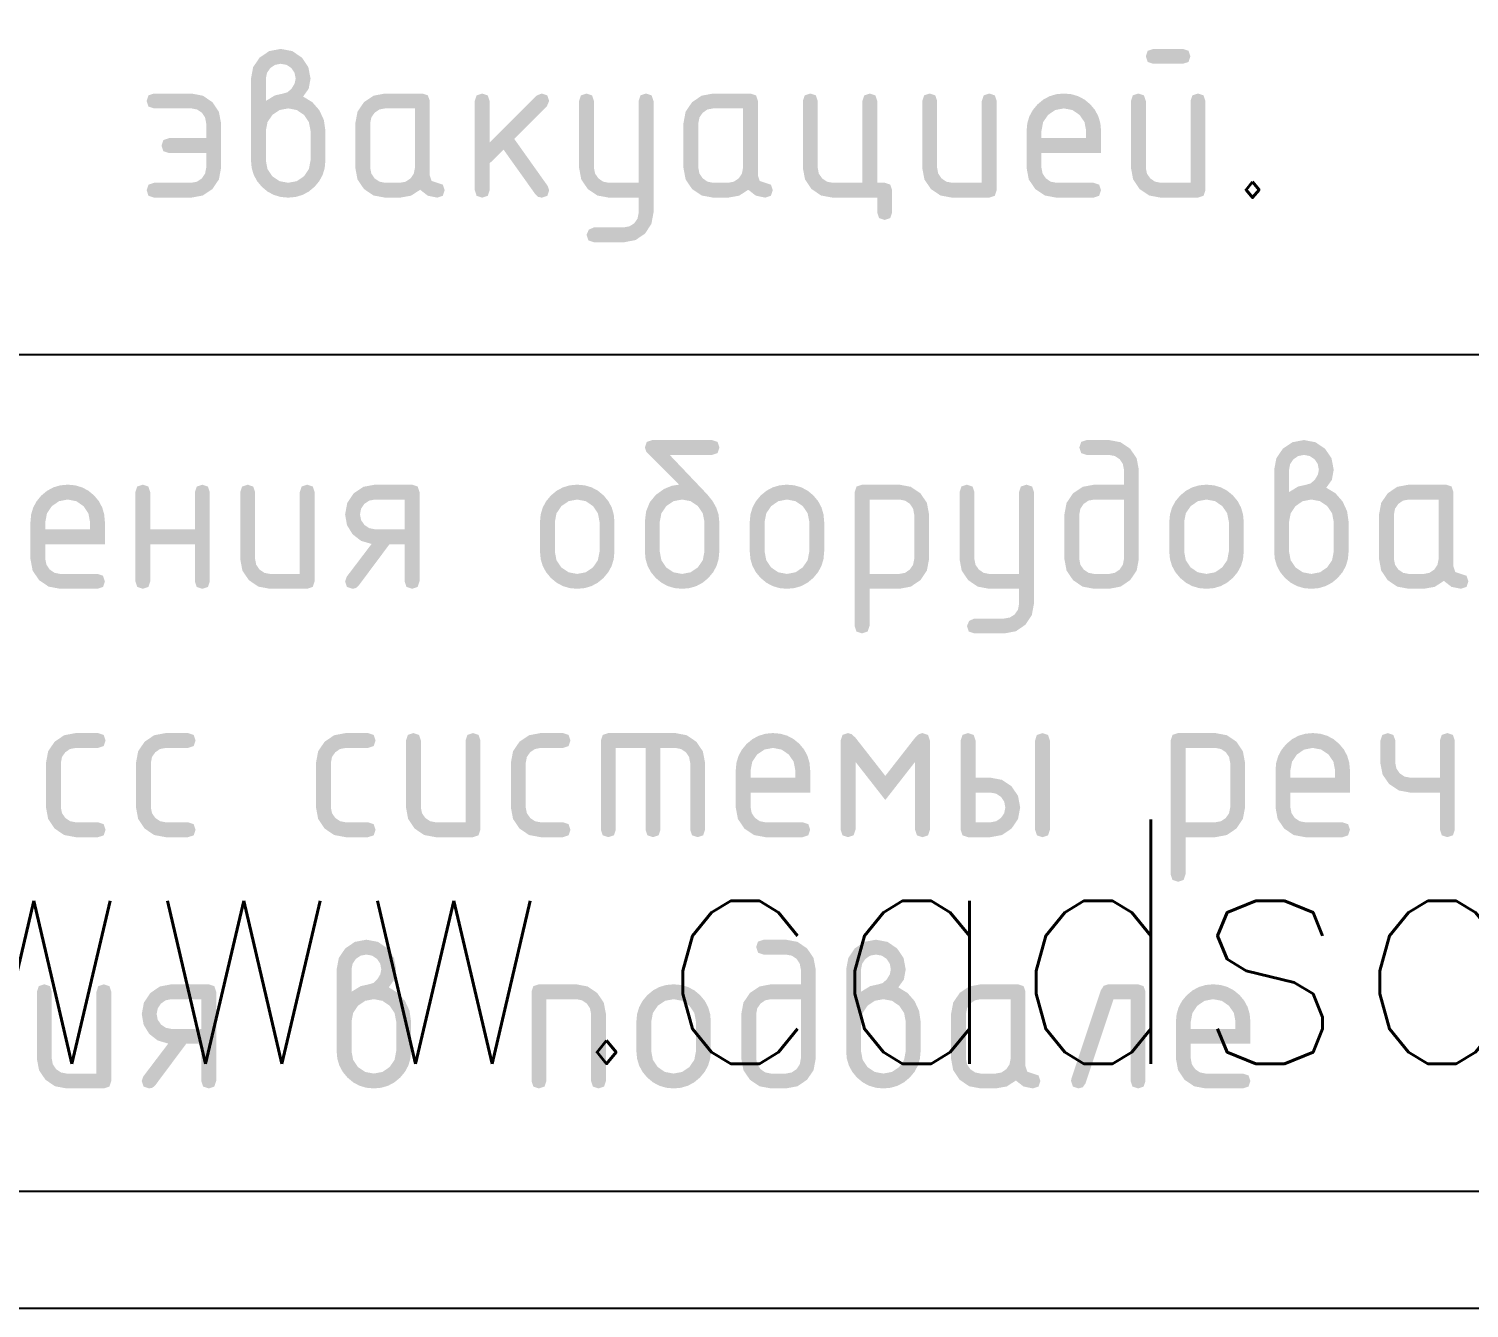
# Model space of a CAD drawing. Header units: millimetres. Extents: x 0 to 420, y 0 to 297.
# Drawn here: x 345.56 to 366.91, y 0 to 18.97 of the extents above; entities that cross this region are included whole.
import ezdxf

# ---------------------------------------------------------------- set-up
doc = ezdxf.new("R2010")
doc.units = ezdxf.units.MM
doc.layers.get('0').update_dxf_attribs({"linetype": 'CONTINUOUS'})
doc.styles.get("Standard").update_dxf_attribs({"font": 'STANDARD'})

# ---------------------------------------------------------------- blocks, each defined once
blk = doc.blocks.new('ABViewer')
at = {"color": 0, "true_color": 0x000001, "insert": (0, 0), "char_height": 0.05, "attachment_point": 1}
blk.add_mtext('ABViewer 16 trial version - www.cadsofttools.com', dxfattribs=at)

msp = doc.modelspace()

# ---------------------------------------------------------------- hatches: boundary and pattern name
at = {"true_color": 0x000007}
h = msp.add_hatch(color=0, dxfattribs=at)
h.paths.add_polyline_path([(349.078238, 17.901124), (349.212735, 17.983737), (349.335656, 18.011367), (349.401319, 18.030452), (349.462435, 18.087986), (349.505361, 18.159919), (349.519761, 18.231853), (349.503707, 18.317842), (349.45582, 18.388949), (349.384714, 18.436354), (349.298724, 18.452339), (349.213906, 18.436216), (349.14273, 18.387847), (349.094361, 18.316671), (349.078238, 18.231853)], flags=0)
h.paths.add_polyline_path([(349.630004, 17.966167), (349.765948, 17.883829), (349.870886, 17.763871), (349.938134, 17.618626), (349.960734, 17.460151), (349.960734, 17.018628), (349.950614, 16.907722), (349.920288, 16.805652), (349.869809, 16.712368), (349.799228, 16.627816), (349.714375, 16.55764), (349.621047, 16.507514), (349.519245, 16.477438), (349.408967, 16.467413), (349.298061, 16.477446), (349.195991, 16.507582), (349.102707, 16.557872), (349.018156, 16.628367), (348.947979, 16.71322), (348.897853, 16.806548), (348.867777, 16.90835), (348.857752, 17.018628), (348.857752, 18.231853), (348.889722, 18.402661), (348.986185, 18.544943), (349.128812, 18.640717), (349.298724, 18.672825), (349.469808, 18.640579), (349.612366, 18.543841), (349.708139, 18.401489), (349.740248, 18.231853), (349.712618, 18.081853)], flags=0)
h.paths.add_polyline_path([(349.740248, 17.018628), (349.740248, 17.460151), (349.715994, 17.586724), (349.643785, 17.693867), (349.537125, 17.766558), (349.408967, 17.79088), (349.28081, 17.766558), (349.174149, 17.693867), (349.102216, 17.586724), (349.078238, 17.460151), (349.078238, 17.018628), (349.102216, 16.89047), (349.174149, 16.78381), (349.28081, 16.711877), (349.408967, 16.687899), (349.537125, 16.712014), (349.643785, 16.784913), (349.715994, 16.891642)], flags=0)
h = msp.add_hatch(color=0, dxfattribs=at)
h.paths.add_polyline_path([(363.003153, 17.901124), (363.003153, 16.577656), (362.975523, 16.494836), (362.892909, 16.467413), (362.341143, 16.467413), (362.170128, 16.499314), (362.028053, 16.595295), (361.932072, 16.73737), (361.900171, 16.908385), (361.900171, 17.901124), (361.927594, 17.983737), (362.010414, 18.011367), (362.093027, 17.983737), (362.120657, 17.901124), (362.120657, 16.908385), (362.136849, 16.824462), (362.1857, 16.752942), (362.25722, 16.704091), (362.341143, 16.687899), (362.782666, 16.687899), (362.782666, 17.901124), (362.810089, 17.983737), (362.892909, 18.011367), (362.975523, 17.983737)], flags=0)
h.paths.add_polyline_path([(362.67077, 18.452339), (362.2309, 18.452339), (362.14808, 18.479762), (362.120657, 18.562582), (362.14808, 18.645195), (362.2309, 18.672825), (362.67077, 18.672825), (362.753383, 18.645195), (362.781013, 18.562582), (362.753383, 18.479762)], flags=0)
for points in [[(348.193539, 17.128871), (347.641773, 17.128871), (347.558953, 17.156294), (347.53153, 17.239114), (347.558953, 17.32221), (347.641773, 17.349908), (348.193539, 17.349908), (348.193539, 17.570394), (348.177485, 17.655902), (348.129598, 17.72694), (348.058561, 17.774826), (347.973053, 17.79088), (347.421287, 17.79088), (347.338467, 17.818303), (347.311044, 17.901124), (347.338467, 17.983737), (347.421287, 18.011367), (347.973053, 18.011367), (348.143861, 17.979258), (348.286144, 17.883485), (348.381917, 17.741202), (348.414026, 17.570394), (348.414026, 16.908385), (348.381917, 16.73737), (348.286144, 16.595295), (348.143861, 16.499314), (347.973053, 16.467413), (347.421287, 16.467413), (347.338467, 16.494836), (347.311044, 16.577656), (347.338467, 16.660269), (347.421287, 16.687899), (347.973053, 16.687899), (348.057665, 16.704022), (348.129047, 16.752391), (348.177416, 16.823567), (348.193539, 16.908385)], [(352.394572, 17.285967), (353.088001, 17.979396), (353.166825, 18.011367), (353.249438, 17.983737), (353.277068, 17.901124), (353.243444, 17.823953), (352.758926, 17.339435), (353.255019, 16.641045), (353.277068, 16.576002), (353.249438, 16.494422), (353.166825, 16.467413), (353.11439, 16.479057), (353.074772, 16.514266), (352.600176, 17.180685), (352.394572, 16.975633), (352.394572, 16.577656), (352.366943, 16.494836), (352.284329, 16.467413), (352.201509, 16.494836), (352.174086, 16.577656), (352.174086, 17.901124), (352.201509, 17.983737), (352.284329, 18.011367), (352.366943, 17.983737), (352.394572, 17.901124)], [(354.60329, 16.243619), (354.60329, 16.467413), (354.161766, 16.467413), (353.990752, 16.499383), (353.848676, 16.595846), (353.752696, 16.738473), (353.720794, 16.908385), (353.720794, 17.901124), (353.748217, 17.983737), (353.831037, 18.011367), (353.913651, 17.983737), (353.94128, 17.901124), (353.94128, 16.908385), (353.957472, 16.824462), (354.006324, 16.752942), (354.077844, 16.704091), (354.161766, 16.687899), (354.60329, 16.687899), (354.60329, 17.901124), (354.630713, 17.983737), (354.713533, 18.011367), (354.796146, 17.983737), (354.823776, 17.901124), (354.823776, 16.246926), (354.792081, 16.077014), (354.697548, 15.934387), (354.556919, 15.838131), (354.387765, 15.805954), (353.94128, 15.805954), (353.85846, 15.833584), (353.831037, 15.916197), (353.86411, 15.992816), (353.94128, 16.02644), (354.382804, 16.02644), (354.468311, 16.042012), (354.539349, 16.088176), (354.587236, 16.158043)], [(358.250353, 16.687899), (358.332967, 16.660269), (358.360596, 16.577656), (358.360596, 16.246926), (358.332967, 16.164313), (358.250353, 16.136683), (358.167533, 16.164313), (358.14011, 16.246926), (358.14011, 16.467413), (357.478101, 16.467413), (357.307086, 16.499383), (357.16501, 16.595846), (357.06903, 16.738473), (357.037128, 16.908385), (357.037128, 17.901124), (357.064551, 17.983737), (357.147371, 18.011367), (357.229985, 17.983737), (357.257615, 17.901124), (357.257615, 16.908385), (357.273806, 16.824462), (357.322658, 16.752942), (357.394178, 16.704091), (357.478101, 16.687899), (357.919624, 16.687899), (357.919624, 17.901124), (357.947047, 17.983737), (358.029867, 18.011367), (358.112481, 17.983737), (358.14011, 17.901124), (358.14011, 16.687899)], [(359.909736, 17.901124), (359.909736, 16.577656), (359.882107, 16.494836), (359.799493, 16.467413), (359.247727, 16.467413), (359.076712, 16.499314), (358.934636, 16.595295), (358.838656, 16.73737), (358.806755, 16.908385), (358.806755, 17.901124), (358.834177, 17.983737), (358.916998, 18.011367), (358.999611, 17.983737), (359.027241, 17.901124), (359.027241, 16.908385), (359.043433, 16.824462), (359.092284, 16.752942), (359.163804, 16.704091), (359.247727, 16.687899), (359.68925, 16.687899), (359.68925, 17.901124), (359.716673, 17.983737), (359.799493, 18.011367), (359.882107, 17.983737)], [(347.364362, 11.32895), (347.364362, 10.777735), (347.336732, 10.694915), (347.254119, 10.667492), (347.171299, 10.694915), (347.143876, 10.777735), (347.143876, 12.101203), (347.171299, 12.183816), (347.254119, 12.211446), (347.336732, 12.183816), (347.364362, 12.101203), (347.364362, 11.549988), (348.026371, 11.549988), (348.026371, 12.101203), (348.053794, 12.183816), (348.136614, 12.211446), (348.219228, 12.183816), (348.246857, 12.101203), (348.246857, 10.777735), (348.219228, 10.694915), (348.136614, 10.667492), (348.053794, 10.694915), (348.026371, 10.777735), (348.026371, 11.32895)], [(349.801336, 12.101203), (349.801336, 10.777735), (349.773706, 10.694915), (349.691093, 10.667492), (349.139327, 10.667492), (348.968312, 10.699394), (348.826236, 10.795374), (348.730256, 10.93745), (348.698354, 11.108464), (348.698354, 12.101203), (348.725777, 12.183816), (348.808597, 12.211446), (348.891211, 12.183816), (348.91884, 12.101203), (348.91884, 11.108464), (348.935032, 11.024542), (348.983884, 10.953021), (349.055404, 10.90417), (349.139327, 10.887978), (349.58085, 10.887978), (349.58085, 12.101203), (349.608273, 12.183816), (349.691093, 12.211446), (349.773706, 12.183816)], [(360.24161, 10.443699), (360.24161, 10.667492), (359.800086, 10.667492), (359.629072, 10.699462), (359.486996, 10.795925), (359.391015, 10.938552), (359.359114, 11.108464), (359.359114, 12.101203), (359.386537, 12.183816), (359.469357, 12.211446), (359.55197, 12.183816), (359.5796, 12.101203), (359.5796, 11.108464), (359.595792, 11.024542), (359.644643, 10.953021), (359.716164, 10.90417), (359.800086, 10.887978), (360.24161, 10.887978), (360.24161, 12.101203), (360.269032, 12.183816), (360.351853, 12.211446), (360.434466, 12.183816), (360.462096, 12.101203), (360.462096, 10.447006), (360.430401, 10.277094), (360.335867, 10.134467), (360.195239, 10.038211), (360.026084, 10.006034), (359.5796, 10.006034), (359.49678, 10.033663), (359.469357, 10.116277), (359.50243, 10.192896), (359.5796, 10.22652), (360.021123, 10.22652), (360.106631, 10.242092), (360.177669, 10.288256), (360.225555, 10.358122)], [(346.040047, 8.087304), (346.040047, 7.425295), (346.056239, 7.341372), (346.10509, 7.269852), (346.17661, 7.221001), (346.260533, 7.204809), (346.591813, 7.204809), (346.674427, 7.177179), (346.702056, 7.094566), (346.674427, 7.011746), (346.591813, 6.984323), (346.260533, 6.984323), (346.089518, 7.016224), (345.947443, 7.112205), (345.851462, 7.25428), (345.819561, 7.425295), (345.819561, 8.087304), (345.851462, 8.258112), (345.947443, 8.400395), (346.089518, 8.496168), (346.260533, 8.528277), (346.591813, 8.528277), (346.674427, 8.500647), (346.702056, 8.418034), (346.674427, 8.335213), (346.591813, 8.307791), (346.260533, 8.307791), (346.175715, 8.291667), (346.104539, 8.243298), (346.05617, 8.171916)], [(347.373934, 8.087304), (347.373934, 7.425295), (347.390126, 7.341372), (347.438978, 7.269852), (347.510498, 7.221001), (347.59442, 7.204809), (347.925701, 7.204809), (348.008314, 7.177179), (348.035944, 7.094566), (348.008314, 7.011746), (347.925701, 6.984323), (347.59442, 6.984323), (347.423406, 7.016224), (347.28133, 7.112205), (347.18535, 7.25428), (347.153448, 7.425295), (347.153448, 8.087304), (347.18535, 8.258112), (347.28133, 8.400395), (347.423406, 8.496168), (347.59442, 8.528277), (347.925701, 8.528277), (348.008314, 8.500647), (348.035944, 8.418034), (348.008314, 8.335213), (347.925701, 8.307791), (347.59442, 8.307791), (347.509602, 8.291667), (347.438426, 8.243298), (347.390057, 8.171916)], [(350.041709, 8.087304), (350.041709, 7.425295), (350.057901, 7.341372), (350.106753, 7.269852), (350.178273, 7.221001), (350.262195, 7.204809), (350.593476, 7.204809), (350.676089, 7.177179), (350.703719, 7.094566), (350.676089, 7.011746), (350.593476, 6.984323), (350.262195, 6.984323), (350.091181, 7.016224), (349.949105, 7.112205), (349.853125, 7.25428), (349.821223, 7.425295), (349.821223, 8.087304), (349.853125, 8.258112), (349.949105, 8.400395), (350.091181, 8.496168), (350.262195, 8.528277), (350.593476, 8.528277), (350.676089, 8.500647), (350.703719, 8.418034), (350.676089, 8.335213), (350.593476, 8.307791), (350.262195, 8.307791), (350.177377, 8.291667), (350.106201, 8.243298), (350.057832, 8.171916)], [(352.258092, 8.418034), (352.258092, 7.094566), (352.230463, 7.011746), (352.147849, 6.984323), (351.596083, 6.984323), (351.425068, 7.016224), (351.282992, 7.112205), (351.187012, 7.25428), (351.155111, 7.425295), (351.155111, 8.418034), (351.182533, 8.500647), (351.265354, 8.528277), (351.347967, 8.500647), (351.375597, 8.418034), (351.375597, 7.425295), (351.391789, 7.341372), (351.44064, 7.269852), (351.51216, 7.221001), (351.596083, 7.204809), (352.037606, 7.204809), (352.037606, 8.418034), (352.065029, 8.500647), (352.147849, 8.528277), (352.230463, 8.500647)], [(352.930075, 8.087304), (352.930075, 7.425295), (352.946267, 7.341372), (352.995119, 7.269852), (353.066639, 7.221001), (353.150561, 7.204809), (353.481842, 7.204809), (353.564455, 7.177179), (353.592085, 7.094566), (353.564455, 7.011746), (353.481842, 6.984323), (353.150561, 6.984323), (352.979547, 7.016224), (352.837471, 7.112205), (352.741491, 7.25428), (352.709589, 7.425295), (352.709589, 8.087304), (352.741491, 8.258112), (352.837471, 8.400395), (352.979547, 8.496168), (353.150561, 8.528277), (353.481842, 8.528277), (353.564455, 8.500647), (353.592085, 8.418034), (353.564455, 8.335213), (353.481842, 8.307791), (353.150561, 8.307791), (353.065743, 8.291667), (352.994568, 8.243298), (352.946198, 8.171916)], [(354.15372, 8.528277), (355.146458, 8.528277), (355.316095, 8.496031), (355.458446, 8.399292), (355.555185, 8.256941), (355.587431, 8.087304), (355.587431, 7.094566), (355.559801, 7.011746), (355.477188, 6.984323), (355.394368, 7.011746), (355.366945, 7.094566), (355.366945, 8.087304), (355.350959, 8.172812), (355.303555, 8.24385), (355.232448, 8.291736), (355.146458, 8.307791), (354.925972, 8.307791), (354.925972, 7.094566), (354.898343, 7.011746), (354.815729, 6.984323), (354.732909, 7.011746), (354.705486, 7.094566), (354.705486, 8.307791), (354.263963, 8.307791), (354.263963, 7.094566), (354.236333, 7.011746), (354.15372, 6.984323), (354.0709, 7.011746), (354.043477, 7.094566), (354.043477, 8.418034), (354.0709, 8.500647)], [(358.259073, 7.535538), (357.817549, 8.100534), (357.817549, 7.094566), (357.78992, 7.011746), (357.707306, 6.984323), (357.624486, 7.011746), (357.597063, 7.094566), (357.597063, 8.418034), (357.624486, 8.500647), (357.707306, 8.528277), (357.762221, 8.510638), (357.817549, 8.458272), (358.259073, 7.893277), (358.700045, 8.458272), (358.75496, 8.510638), (358.810288, 8.528277), (358.892901, 8.500647), (358.920531, 8.418034), (358.920531, 7.094566), (358.892901, 7.011746), (358.810288, 6.984323), (358.727468, 7.011746), (358.700045, 7.094566), (358.700045, 8.100534)], [(366.699923, 8.418034), (366.699923, 7.094566), (366.672293, 7.011746), (366.58968, 6.984323), (366.50686, 7.011746), (366.479437, 7.094566), (366.479437, 7.645781), (366.037914, 7.645781), (365.868966, 7.677338), (365.726477, 7.77256), (365.629256, 7.912707), (365.596941, 8.078485), (365.596941, 8.418034), (365.624364, 8.500647), (365.707184, 8.528277), (365.789798, 8.500647), (365.817427, 8.418034), (365.817427, 8.087304), (365.833619, 8.002968), (365.882471, 7.931862), (365.953991, 7.88301), (366.037914, 7.866818), (366.479437, 7.866818), (366.479437, 8.418034), (366.50686, 8.500647), (366.58968, 8.528277), (366.672293, 8.500647)], [(346.787388, 4.692531), (346.787388, 3.369063), (346.759758, 3.286243), (346.677145, 3.25882), (346.125379, 3.25882), (345.954364, 3.290722), (345.812288, 3.386702), (345.716308, 3.528778), (345.684406, 3.699792), (345.684406, 4.692531), (345.711829, 4.775144), (345.794649, 4.802774), (345.877263, 4.775144), (345.904892, 4.692531), (345.904892, 3.699792), (345.921084, 3.61587), (345.969936, 3.54435), (346.041456, 3.495498), (346.125379, 3.479306), (346.566902, 3.479306), (346.566902, 4.692531), (346.594325, 4.775144), (346.677145, 4.802774), (346.759758, 4.775144)], [(353.015617, 3.369063), (353.015617, 4.692531), (353.04304, 4.775144), (353.12586, 4.802774), (353.677627, 4.802774), (353.847263, 4.770528), (353.989615, 4.67379), (354.086353, 4.531438), (354.118599, 4.361802), (354.118599, 3.369063), (354.090969, 3.286243), (354.008356, 3.25882), (353.925536, 3.286243), (353.898113, 3.369063), (353.898113, 4.361802), (353.882059, 4.447309), (353.834172, 4.518347), (353.763134, 4.566234), (353.677627, 4.582288), (353.236103, 4.582288), (353.236103, 3.369063), (353.208474, 3.286243), (353.12586, 3.25882), (353.04304, 3.286243)], [(361.563264, 4.802774), (362.004787, 4.802774), (362.087401, 4.775144), (362.11503, 4.692531), (362.11503, 3.369063), (362.087401, 3.286243), (362.004787, 3.25882), (361.921967, 3.286243), (361.894544, 3.369063), (361.894544, 4.582288), (361.642088, 4.582288), (361.22592, 3.333785), (361.187542, 3.277492), (361.122292, 3.25882), (361.039472, 3.286656), (361.012049, 3.370717), (361.01701, 3.404341), (361.453021, 4.712375), (361.495533, 4.780105)]]:
    msp.add_hatch(color=0, dxfattribs=at).paths.add_polyline_path(points, flags=0)
h = msp.add_hatch(color=0, dxfattribs=at)
h.paths.add_polyline_path([(351.286956, 17.79088), (350.845432, 17.79088), (350.760614, 17.774757), (350.689438, 17.726388), (350.641069, 17.655006), (350.624946, 17.570394), (350.624946, 16.908385), (350.641138, 16.824462), (350.689989, 16.752942), (350.76151, 16.704091), (350.845432, 16.687899), (351.06647, 16.687899), (351.151081, 16.704022), (351.222463, 16.752391), (351.270833, 16.823567), (351.286956, 16.908385)], flags=0)
h.paths.add_polyline_path([(351.727928, 16.577656), (351.700298, 16.494836), (351.617685, 16.467413), (351.477607, 16.496489), (351.365228, 16.58427), (351.229491, 16.496489), (351.06647, 16.467413), (350.845432, 16.467413), (350.674418, 16.499314), (350.532342, 16.595295), (350.436362, 16.73737), (350.40446, 16.908385), (350.40446, 17.570394), (350.436362, 17.741202), (350.532342, 17.883485), (350.674418, 17.979258), (350.845432, 18.011367), (351.397199, 18.011367), (351.479812, 17.983737), (351.507442, 17.901124), (351.507442, 16.798142), (351.534865, 16.715322), (351.617685, 16.687899), (351.700298, 16.660269)], flags=0)
h = msp.add_hatch(color=0, dxfattribs=at)
h.paths.add_polyline_path([(356.149998, 17.79088), (355.708475, 17.79088), (355.623656, 17.774757), (355.552481, 17.726388), (355.504111, 17.655006), (355.487988, 17.570394), (355.487988, 16.908385), (355.50418, 16.824462), (355.553032, 16.752942), (355.624552, 16.704091), (355.708475, 16.687899), (355.929512, 16.687899), (356.014123, 16.704022), (356.085506, 16.752391), (356.133875, 16.823567), (356.149998, 16.908385)], flags=0)
h.paths.add_polyline_path([(356.59097, 16.577656), (356.563341, 16.494836), (356.480727, 16.467413), (356.34065, 16.496489), (356.228271, 16.58427), (356.092534, 16.496489), (355.929512, 16.467413), (355.708475, 16.467413), (355.53746, 16.499314), (355.395384, 16.595295), (355.299404, 16.73737), (355.267502, 16.908385), (355.267502, 17.570394), (355.299404, 17.741202), (355.395384, 17.883485), (355.53746, 17.979258), (355.708475, 18.011367), (356.260241, 18.011367), (356.342854, 17.983737), (356.370484, 17.901124), (356.370484, 16.798142), (356.397907, 16.715322), (356.480727, 16.687899), (356.563341, 16.660269)], flags=0)
h = msp.add_hatch(color=0, dxfattribs=at)
h.paths.add_polyline_path([(360.904678, 17.79088), (360.777692, 17.766558), (360.670963, 17.693867), (360.598064, 17.586724), (360.573949, 17.460151), (360.573949, 17.349908), (361.235958, 17.349908), (361.235958, 17.460151), (361.211636, 17.586724), (361.138944, 17.693867), (361.031733, 17.766558)], flags=0)
h.paths.add_polyline_path([(360.573949, 17.128871), (360.573949, 16.908385), (360.590141, 16.824462), (360.638992, 16.752942), (360.710512, 16.704091), (360.794435, 16.687899), (361.346201, 16.687899), (361.428815, 16.660269), (361.456444, 16.577656), (361.428815, 16.494836), (361.346201, 16.467413), (360.794435, 16.467413), (360.62342, 16.499314), (360.481345, 16.595295), (360.385364, 16.73737), (360.353463, 16.908385), (360.353463, 17.460151), (360.363496, 17.57011), (360.393632, 17.671749), (360.443922, 17.765016), (360.514417, 17.849861), (360.59927, 17.920442), (360.692598, 17.970921), (360.7944, 18.001247), (360.904678, 18.011367), (361.016299, 18.00135), (361.118825, 17.971335), (361.212256, 17.921372), (361.296592, 17.851514), (361.36645, 17.767187), (361.416412, 17.673816), (361.446428, 17.571454), (361.456444, 17.460151), (361.456444, 17.128871)], flags=0)
h = msp.add_hatch(color=0, dxfattribs=at)
h.paths.add_polyline_path([(355.79866, 11.660231), (355.79866, 11.218707), (355.78854, 11.10843), (355.758214, 11.006627), (355.707735, 10.9133), (355.637154, 10.828447), (355.552301, 10.757952), (355.458973, 10.707662), (355.357171, 10.677526), (355.246893, 10.667492), (355.136616, 10.677526), (355.034813, 10.707662), (354.941485, 10.757952), (354.856633, 10.828447), (354.786137, 10.9133), (354.735848, 11.006627), (354.705712, 11.10843), (354.695678, 11.218707), (354.695678, 11.660231), (354.713472, 11.815363), (354.766922, 11.948378), (354.856133, 12.059276), (354.981207, 12.148056), (355.09586, 12.195461), (355.202245, 12.211446), (354.717726, 12.695964), (354.695678, 12.761008), (354.723101, 12.844861), (354.805921, 12.872904), (355.69007, 12.872904), (355.772684, 12.845275), (355.800313, 12.762661), (355.772684, 12.679841), (355.69007, 12.652418), (355.063338, 12.652418), (355.617861, 12.069232), (355.696805, 11.972305), (355.753322, 11.87176), (355.787308, 11.7677)], flags=0)
h.paths.add_polyline_path([(355.578173, 11.218707), (355.578173, 11.660231), (355.553851, 11.786803), (355.48116, 11.893946), (355.373948, 11.966637), (355.246893, 11.99096), (355.119907, 11.966637), (355.013178, 11.893946), (354.94028, 11.786803), (354.916164, 11.660231), (354.916164, 11.218707), (354.940142, 11.09055), (355.012075, 10.98389), (355.118736, 10.911956), (355.246893, 10.887978), (355.373948, 10.912094), (355.48116, 10.984992), (355.553851, 11.091721)], flags=0)
h = msp.add_hatch(color=0, dxfattribs=at)
h.paths.add_polyline_path([(362.016574, 12.431932), (362.016574, 11.108464), (361.984328, 10.93745), (361.88759, 10.795374), (361.745239, 10.699394), (361.575602, 10.667492), (361.354565, 10.667492), (361.18355, 10.699462), (361.041474, 10.795925), (360.945494, 10.938552), (360.913593, 11.108464), (360.913593, 11.770474), (360.945563, 11.941282), (361.042026, 12.083564), (361.184653, 12.179338), (361.354565, 12.211446), (361.796088, 12.211446), (361.796088, 12.431932), (361.780034, 12.517922), (361.732147, 12.589028), (361.661109, 12.636433), (361.575602, 12.652418), (361.244322, 12.652418), (361.161502, 12.679841), (361.134079, 12.762661), (361.161502, 12.845275), (361.244322, 12.872904), (361.575602, 12.872904), (361.74641, 12.840658), (361.888692, 12.74392), (361.984466, 12.601569)], flags=0)
h.paths.add_polyline_path([(361.796088, 11.108464), (361.796088, 11.99096), (361.354565, 11.99096), (361.269747, 11.974837), (361.198571, 11.926468), (361.150202, 11.855085), (361.134079, 11.770474), (361.134079, 11.108464), (361.150271, 11.024542), (361.199122, 10.953021), (361.270642, 10.90417), (361.354565, 10.887978), (361.575602, 10.887978), (361.660214, 10.904101), (361.731596, 10.95247), (361.779965, 11.023646)], flags=0)
h = msp.add_hatch(color=0, dxfattribs=at)
h.paths.add_polyline_path([(364.243036, 12.101203), (364.377533, 12.183816), (364.500454, 12.211446), (364.566117, 12.230532), (364.627233, 12.288065), (364.670159, 12.359998), (364.684559, 12.431932), (364.668505, 12.517922), (364.620618, 12.589028), (364.549512, 12.636433), (364.463522, 12.652418), (364.378704, 12.636295), (364.307528, 12.587926), (364.259159, 12.51675), (364.243036, 12.431932)], flags=0)
h.paths.add_polyline_path([(364.794803, 12.166246), (364.930746, 12.083909), (365.035684, 11.96395), (365.102932, 11.818705), (365.125532, 11.660231), (365.125532, 11.218707), (365.115412, 11.107801), (365.085086, 11.005731), (365.034607, 10.912447), (364.964026, 10.827896), (364.879173, 10.757719), (364.785845, 10.707593), (364.684043, 10.677517), (364.573765, 10.667492), (364.462859, 10.677526), (364.360789, 10.707662), (364.267505, 10.757952), (364.182954, 10.828447), (364.112777, 10.9133), (364.062651, 11.006627), (364.032575, 11.10843), (364.02255, 11.218707), (364.02255, 12.431932), (364.05452, 12.60274), (364.150983, 12.745022), (364.29361, 12.840796), (364.463522, 12.872904), (364.634606, 12.840658), (364.777164, 12.74392), (364.872937, 12.601569), (364.905046, 12.431932), (364.877416, 12.281933)], flags=0)
h.paths.add_polyline_path([(364.905046, 11.218707), (364.905046, 11.660231), (364.880792, 11.786803), (364.808583, 11.893946), (364.701923, 11.966637), (364.573765, 11.99096), (364.445608, 11.966637), (364.338947, 11.893946), (364.267014, 11.786803), (364.243036, 11.660231), (364.243036, 11.218707), (364.267014, 11.09055), (364.338947, 10.98389), (364.445608, 10.911956), (364.573765, 10.887978), (364.701923, 10.912094), (364.808583, 10.984992), (364.880792, 11.091721)], flags=0)
h = msp.add_hatch(color=0, dxfattribs=at)
h.paths.add_polyline_path([(346.140612, 11.99096), (346.013626, 11.966637), (345.906897, 11.893946), (345.833999, 11.786803), (345.809883, 11.660231), (345.809883, 11.549988), (346.471893, 11.549988), (346.471893, 11.660231), (346.44757, 11.786803), (346.374879, 11.893946), (346.267667, 11.966637)], flags=0)
h.paths.add_polyline_path([(345.809883, 11.32895), (345.809883, 11.108464), (345.826075, 11.024542), (345.874926, 10.953021), (345.946447, 10.90417), (346.030369, 10.887978), (346.582136, 10.887978), (346.664749, 10.860348), (346.692379, 10.777735), (346.664749, 10.694915), (346.582136, 10.667492), (346.030369, 10.667492), (345.859355, 10.699394), (345.717279, 10.795374), (345.621299, 10.93745), (345.589397, 11.108464), (345.589397, 11.660231), (345.599431, 11.77019), (345.629567, 11.871828), (345.679857, 11.965096), (345.750352, 12.04994), (345.835204, 12.120521), (345.928532, 12.171001), (346.030335, 12.201326), (346.140612, 12.211446), (346.252233, 12.201429), (346.354759, 12.171414), (346.44819, 12.121451), (346.532526, 12.051594), (346.602384, 11.967266), (346.652347, 11.873895), (346.682362, 11.771533), (346.692379, 11.660231), (346.692379, 11.32895)], flags=0)
h = msp.add_hatch(color=0, dxfattribs=at)
h.paths.add_polyline_path([(350.645298, 11.332258), (350.48958, 11.378146), (350.363627, 11.476125), (350.280532, 11.61131), (350.252833, 11.770474), (350.284735, 11.941282), (350.380715, 12.083564), (350.522791, 12.179338), (350.693805, 12.211446), (351.245572, 12.211446), (351.328185, 12.183816), (351.355815, 12.101203), (351.355815, 10.777735), (351.328185, 10.694915), (351.245572, 10.667492), (351.162752, 10.694915), (351.135329, 10.777735), (351.135329, 11.32895), (350.910984, 11.32895), (350.451822, 10.712692), (350.412617, 10.678723), (350.363076, 10.667492), (350.280256, 10.694915), (350.252833, 10.777735), (350.274882, 10.844432)], flags=0)
h.paths.add_polyline_path([(350.473319, 11.770474), (350.489511, 11.686138), (350.538362, 11.615031), (350.609883, 11.56618), (350.693805, 11.549988), (351.135329, 11.549988), (351.135329, 11.99096), (350.693805, 11.99096), (350.608987, 11.974837), (350.537811, 11.926468), (350.489442, 11.855085)], flags=0)
h = msp.add_hatch(color=0, dxfattribs=at)
h.paths.add_polyline_path([(353.141199, 11.218707), (353.141199, 11.660231), (353.151233, 11.77019), (353.181369, 11.871828), (353.231659, 11.965096), (353.302154, 12.04994), (353.387007, 12.120521), (353.480334, 12.171001), (353.582137, 12.201326), (353.692414, 12.211446), (353.804036, 12.201429), (353.906562, 12.171414), (353.999993, 12.121451), (354.084328, 12.051594), (354.154186, 11.967266), (354.204149, 11.873895), (354.234164, 11.771533), (354.244181, 11.660231), (354.244181, 11.218707), (354.234061, 11.10843), (354.203735, 11.006627), (354.153256, 10.9133), (354.082675, 10.828447), (353.997822, 10.757952), (353.904494, 10.707662), (353.802692, 10.677526), (353.692414, 10.667492), (353.582137, 10.677526), (353.480334, 10.707662), (353.387007, 10.757952), (353.302154, 10.828447), (353.231659, 10.9133), (353.181369, 11.006627), (353.151233, 11.10843)], flags=0)
h.paths.add_polyline_path([(354.023695, 11.218707), (354.023695, 11.660231), (353.999372, 11.786803), (353.926681, 11.893946), (353.81947, 11.966637), (353.692414, 11.99096), (353.565428, 11.966637), (353.458699, 11.893946), (353.385801, 11.786803), (353.361685, 11.660231), (353.361685, 11.218707), (353.385663, 11.09055), (353.457597, 10.98389), (353.564257, 10.911956), (353.692414, 10.887978), (353.81947, 10.912094), (353.926681, 10.984992), (353.999372, 11.091721)], flags=0)
h = msp.add_hatch(color=0, dxfattribs=at)
h.paths.add_polyline_path([(356.250156, 11.218707), (356.250156, 11.660231), (356.26019, 11.77019), (356.290326, 11.871828), (356.340616, 11.965096), (356.411111, 12.04994), (356.495964, 12.120521), (356.589292, 12.171001), (356.691094, 12.201326), (356.801372, 12.211446), (356.912993, 12.201429), (357.015519, 12.171414), (357.10895, 12.121451), (357.193286, 12.051594), (357.263144, 11.967266), (357.313106, 11.873895), (357.343122, 11.771533), (357.353138, 11.660231), (357.353138, 11.218707), (357.343018, 11.10843), (357.312693, 11.006627), (357.262214, 10.9133), (357.191632, 10.828447), (357.106779, 10.757952), (357.013452, 10.707662), (356.911649, 10.677526), (356.801372, 10.667492), (356.691094, 10.677526), (356.589292, 10.707662), (356.495964, 10.757952), (356.411111, 10.828447), (356.340616, 10.9133), (356.290326, 11.006627), (356.26019, 11.10843)], flags=0)
h.paths.add_polyline_path([(357.132652, 11.218707), (357.132652, 11.660231), (357.10833, 11.786803), (357.035638, 11.893946), (356.928427, 11.966637), (356.801372, 11.99096), (356.674386, 11.966637), (356.567656, 11.893946), (356.494758, 11.786803), (356.470643, 11.660231), (356.470643, 11.218707), (356.49462, 11.09055), (356.566554, 10.98389), (356.673214, 10.911956), (356.801372, 10.887978), (356.928427, 10.912094), (357.035638, 10.984992), (357.10833, 11.091721)], flags=0)
h = msp.add_hatch(color=0, dxfattribs=at)
h.paths.add_polyline_path([(357.804635, 12.101203), (357.832058, 12.183816), (357.914878, 12.211446), (358.466645, 12.211446), (358.637453, 12.179338), (358.779735, 12.083564), (358.875509, 11.941282), (358.907617, 11.770474), (358.907617, 11.108464), (358.875509, 10.938552), (358.779735, 10.795925), (358.637453, 10.699462), (358.466645, 10.667492), (358.025121, 10.667492), (358.025121, 10.116277), (357.997492, 10.033663), (357.914878, 10.006034), (357.832058, 10.033663), (357.804635, 10.116277)], flags=0)
h.paths.add_polyline_path([(358.025121, 11.99096), (358.025121, 10.887978), (358.466645, 10.887978), (358.551256, 10.904101), (358.622639, 10.95247), (358.671008, 11.023646), (358.687131, 11.108464), (358.687131, 11.770474), (358.671077, 11.855981), (358.62319, 11.927019), (358.552152, 11.974906), (358.466645, 11.99096)], flags=0)
h = msp.add_hatch(color=0, dxfattribs=at)
h.paths.add_polyline_path([(362.468071, 11.218707), (362.468071, 11.660231), (362.478105, 11.77019), (362.508241, 11.871828), (362.558531, 11.965096), (362.629026, 12.04994), (362.713879, 12.120521), (362.807206, 12.171001), (362.909009, 12.201326), (363.019286, 12.211446), (363.130908, 12.201429), (363.233434, 12.171414), (363.326865, 12.121451), (363.411201, 12.051594), (363.481058, 11.967266), (363.531021, 11.873895), (363.561036, 11.771533), (363.571053, 11.660231), (363.571053, 11.218707), (363.560933, 11.10843), (363.530608, 11.006627), (363.480128, 10.9133), (363.409547, 10.828447), (363.324694, 10.757952), (363.231367, 10.707662), (363.129564, 10.677526), (363.019286, 10.667492), (362.909009, 10.677526), (362.807206, 10.707662), (362.713879, 10.757952), (362.629026, 10.828447), (362.558531, 10.9133), (362.508241, 11.006627), (362.478105, 11.10843)], flags=0)
h.paths.add_polyline_path([(363.350567, 11.218707), (363.350567, 11.660231), (363.326245, 11.786803), (363.253553, 11.893946), (363.146342, 11.966637), (363.019286, 11.99096), (362.8923, 11.966637), (362.785571, 11.893946), (362.712673, 11.786803), (362.688557, 11.660231), (362.688557, 11.218707), (362.712535, 11.09055), (362.784469, 10.98389), (362.891129, 10.911956), (363.019286, 10.887978), (363.146342, 10.912094), (363.253553, 10.984992), (363.326245, 11.091721)], flags=0)
h = msp.add_hatch(color=0, dxfattribs=at)
h.paths.add_polyline_path([(366.459524, 11.99096), (366.018001, 11.99096), (365.933183, 11.974837), (365.862007, 11.926468), (365.813638, 11.855085), (365.797515, 11.770474), (365.797515, 11.108464), (365.813707, 11.024542), (365.862558, 10.953021), (365.934078, 10.90417), (366.018001, 10.887978), (366.239038, 10.887978), (366.32365, 10.904101), (366.395032, 10.95247), (366.443401, 11.023646), (366.459524, 11.108464)], flags=0)
h.paths.add_polyline_path([(366.900496, 10.777735), (366.872867, 10.694915), (366.790253, 10.667492), (366.650176, 10.696569), (366.537797, 10.78435), (366.40206, 10.696569), (366.239038, 10.667492), (366.018001, 10.667492), (365.846986, 10.699394), (365.704911, 10.795374), (365.60893, 10.93745), (365.577029, 11.108464), (365.577029, 11.770474), (365.60893, 11.941282), (365.704911, 12.083564), (365.846986, 12.179338), (366.018001, 12.211446), (366.569767, 12.211446), (366.652381, 12.183816), (366.68001, 12.101203), (366.68001, 10.998221), (366.707433, 10.915401), (366.790253, 10.887978), (366.872867, 10.860348)], flags=0)
h = msp.add_hatch(color=0, dxfattribs=at)
h.paths.add_polyline_path([(356.5938, 8.307791), (356.466814, 8.283468), (356.360085, 8.210777), (356.287186, 8.103634), (356.263071, 7.977061), (356.263071, 7.866818), (356.92508, 7.866818), (356.92508, 7.977061), (356.900758, 8.103634), (356.828066, 8.210777), (356.720855, 8.283468)], flags=0)
h.paths.add_polyline_path([(356.263071, 7.645781), (356.263071, 7.425295), (356.279263, 7.341372), (356.328114, 7.269852), (356.399634, 7.221001), (356.483557, 7.204809), (357.035323, 7.204809), (357.117937, 7.177179), (357.145566, 7.094566), (357.117937, 7.011746), (357.035323, 6.984323), (356.483557, 6.984323), (356.312542, 7.016224), (356.170466, 7.112205), (356.074486, 7.25428), (356.042585, 7.425295), (356.042585, 7.977061), (356.052618, 8.08702), (356.082754, 8.188659), (356.133044, 8.281926), (356.203539, 8.366771), (356.288392, 8.437352), (356.38172, 8.487831), (356.483522, 8.518157), (356.5938, 8.528277), (356.705421, 8.51826), (356.807947, 8.488245), (356.901378, 8.438282), (356.985714, 8.368424), (357.055572, 8.284097), (357.105534, 8.190726), (357.13555, 8.088364), (357.145566, 7.977061), (357.145566, 7.645781)], flags=0)
h = msp.add_hatch(color=0, dxfattribs=at)
h.paths.add_polyline_path([(360.258075, 7.425295), (360.225967, 7.25428), (360.130194, 7.112205), (359.987635, 7.016224), (359.816552, 6.984323), (359.485823, 6.984323), (359.403003, 7.011746), (359.37558, 7.094566), (359.37558, 8.418034), (359.403003, 8.500647), (359.485823, 8.528277), (359.568436, 8.500647), (359.596066, 8.418034), (359.596066, 7.866818), (359.816552, 7.866818), (359.987635, 7.83471), (360.130194, 7.738936), (360.225967, 7.596378)], flags=0)
h.paths.add_polyline_path([(360.037589, 7.425295), (360.021535, 7.511284), (359.973648, 7.582391), (359.902542, 7.629796), (359.816552, 7.645781), (359.596066, 7.645781), (359.596066, 7.204809), (359.816552, 7.204809), (359.901646, 7.220932), (359.973097, 7.269301), (360.021466, 7.340477)], flags=0)
h.paths.add_polyline_path([(360.478562, 8.418034), (360.505985, 8.500647), (360.588805, 8.528277), (360.671418, 8.500647), (360.699048, 8.418034), (360.699048, 7.094566), (360.671418, 7.011746), (360.588805, 6.984323), (360.505985, 7.011746), (360.478562, 7.094566)], flags=0)
h = msp.add_hatch(color=0, dxfattribs=at)
h.paths.add_polyline_path([(362.487984, 8.418034), (362.515407, 8.500647), (362.598227, 8.528277), (363.149993, 8.528277), (363.320801, 8.496168), (363.463084, 8.400395), (363.558857, 8.258112), (363.590966, 8.087304), (363.590966, 7.425295), (363.558857, 7.255383), (363.463084, 7.112756), (363.320801, 7.016293), (363.149993, 6.984323), (362.70847, 6.984323), (362.70847, 6.433107), (362.68084, 6.350494), (362.598227, 6.322864), (362.515407, 6.350494), (362.487984, 6.433107)], flags=0)
h.paths.add_polyline_path([(362.70847, 8.307791), (362.70847, 7.204809), (363.149993, 7.204809), (363.234605, 7.220932), (363.305987, 7.269301), (363.354357, 7.340477), (363.37048, 7.425295), (363.37048, 8.087304), (363.354425, 8.172812), (363.306539, 8.24385), (363.235501, 8.291736), (363.149993, 8.307791)], flags=0)
h = msp.add_hatch(color=0, dxfattribs=at)
h.paths.add_polyline_path([(364.593678, 8.307791), (364.466692, 8.283468), (364.359963, 8.210777), (364.287064, 8.103634), (364.262949, 7.977061), (364.262949, 7.866818), (364.924958, 7.866818), (364.924958, 7.977061), (364.900636, 8.103634), (364.827944, 8.210777), (364.720733, 8.283468)], flags=0)
h.paths.add_polyline_path([(364.262949, 7.645781), (364.262949, 7.425295), (364.279141, 7.341372), (364.327992, 7.269852), (364.399512, 7.221001), (364.483435, 7.204809), (365.035201, 7.204809), (365.117815, 7.177179), (365.145444, 7.094566), (365.117815, 7.011746), (365.035201, 6.984323), (364.483435, 6.984323), (364.31242, 7.016224), (364.170345, 7.112205), (364.074364, 7.25428), (364.042463, 7.425295), (364.042463, 7.977061), (364.052496, 8.08702), (364.082632, 8.188659), (364.132922, 8.281926), (364.203417, 8.366771), (364.28827, 8.437352), (364.381598, 8.487831), (364.4834, 8.518157), (364.593678, 8.528277), (364.705299, 8.51826), (364.807825, 8.488245), (364.901256, 8.438282), (364.985592, 8.368424), (365.05545, 8.284097), (365.105412, 8.190726), (365.135428, 8.088364), (365.145444, 7.977061), (365.145444, 7.645781)], flags=0)
h = msp.add_hatch(color=0, dxfattribs=at)
h.paths.add_polyline_path([(350.347737, 4.692531), (350.482234, 4.775144), (350.605155, 4.802774), (350.670818, 4.82186), (350.731934, 4.879393), (350.77486, 4.951326), (350.789261, 5.02326), (350.773207, 5.10925), (350.72532, 5.180356), (350.654213, 5.227761), (350.568223, 5.243746), (350.483405, 5.227623), (350.412229, 5.179254), (350.36386, 5.108078), (350.347737, 5.02326)], flags=0)
h.paths.add_polyline_path([(350.899504, 4.757574), (351.035447, 4.675237), (351.140385, 4.555278), (351.207633, 4.410033), (351.230233, 4.251559), (351.230233, 3.810035), (351.220113, 3.699129), (351.189788, 3.597059), (351.139308, 3.503775), (351.068727, 3.419224), (350.983874, 3.349047), (350.890547, 3.298921), (350.788744, 3.268845), (350.678466, 3.25882), (350.56756, 3.268854), (350.465491, 3.29899), (350.372206, 3.34928), (350.287655, 3.419775), (350.217478, 3.504628), (350.167352, 3.597955), (350.137276, 3.699758), (350.127251, 3.810035), (350.127251, 5.02326), (350.159222, 5.194068), (350.255684, 5.33635), (350.398311, 5.432124), (350.568223, 5.464232), (350.739307, 5.431986), (350.881865, 5.335248), (350.977639, 5.192897), (351.009747, 5.02326), (350.982117, 4.873261)], flags=0)
h.paths.add_polyline_path([(351.009747, 3.810035), (351.009747, 4.251559), (350.985493, 4.378132), (350.913284, 4.485274), (350.806624, 4.557965), (350.678466, 4.582288), (350.550309, 4.557965), (350.443649, 4.485274), (350.371715, 4.378132), (350.347737, 4.251559), (350.347737, 3.810035), (350.371715, 3.681878), (350.443649, 3.575218), (350.550309, 3.503284), (350.678466, 3.479306), (350.806624, 3.503422), (350.913284, 3.57632), (350.985493, 3.683049)], flags=0)
h = msp.add_hatch(color=0, dxfattribs=at)
h.paths.add_polyline_path([(357.227556, 5.02326), (357.227556, 3.699792), (357.19531, 3.528778), (357.098572, 3.386702), (356.956221, 3.290722), (356.786584, 3.25882), (356.565547, 3.25882), (356.394532, 3.29079), (356.252457, 3.387253), (356.156476, 3.52988), (356.124575, 3.699792), (356.124575, 4.361802), (356.156545, 4.53261), (356.253008, 4.674892), (356.395635, 4.770666), (356.565547, 4.802774), (357.00707, 4.802774), (357.00707, 5.02326), (356.991016, 5.10925), (356.943129, 5.180356), (356.872092, 5.227761), (356.786584, 5.243746), (356.455304, 5.243746), (356.372484, 5.271169), (356.345061, 5.353989), (356.372484, 5.436603), (356.455304, 5.464232), (356.786584, 5.464232), (356.957392, 5.431986), (357.099675, 5.335248), (357.195448, 5.192897)], flags=0)
h.paths.add_polyline_path([(357.00707, 3.699792), (357.00707, 4.582288), (356.565547, 4.582288), (356.480729, 4.566165), (356.409553, 4.517796), (356.361184, 4.446413), (356.345061, 4.361802), (356.345061, 3.699792), (356.361253, 3.61587), (356.410104, 3.54435), (356.481624, 3.495498), (356.565547, 3.479306), (356.786584, 3.479306), (356.871196, 3.495429), (356.942578, 3.543798), (356.990947, 3.614974)], flags=0)
h = msp.add_hatch(color=0, dxfattribs=at)
h.paths.add_polyline_path([(357.899539, 4.692531), (358.034036, 4.775144), (358.156957, 4.802774), (358.222621, 4.82186), (358.283737, 4.879393), (358.326662, 4.951326), (358.341063, 5.02326), (358.325009, 5.10925), (358.277122, 5.180356), (358.206015, 5.227761), (358.120026, 5.243746), (358.035207, 5.227623), (357.964032, 5.179254), (357.915663, 5.108078), (357.899539, 5.02326)], flags=0)
h.paths.add_polyline_path([(358.451306, 4.757574), (358.587249, 4.675237), (358.692187, 4.555278), (358.759435, 4.410033), (358.782035, 4.251559), (358.782035, 3.810035), (358.771915, 3.699129), (358.74159, 3.597059), (358.69111, 3.503775), (358.620529, 3.419224), (358.535676, 3.349047), (358.442349, 3.298921), (358.340546, 3.268845), (358.230269, 3.25882), (358.119362, 3.268854), (358.017293, 3.29899), (357.924008, 3.34928), (357.839457, 3.419775), (357.76928, 3.504628), (357.719154, 3.597955), (357.689079, 3.699758), (357.679053, 3.810035), (357.679053, 5.02326), (357.711024, 5.194068), (357.807487, 5.33635), (357.950113, 5.432124), (358.120026, 5.464232), (358.291109, 5.431986), (358.433667, 5.335248), (358.529441, 5.192897), (358.561549, 5.02326), (358.533919, 4.873261)], flags=0)
h.paths.add_polyline_path([(358.561549, 3.810035), (358.561549, 4.251559), (358.537296, 4.378132), (358.465086, 4.485274), (358.358426, 4.557965), (358.230269, 4.582288), (358.102111, 4.557965), (357.995451, 4.485274), (357.923517, 4.378132), (357.899539, 4.251559), (357.899539, 3.810035), (357.923517, 3.681878), (357.995451, 3.575218), (358.102111, 3.503284), (358.230269, 3.479306), (358.358426, 3.503422), (358.465086, 3.57632), (358.537296, 3.683049)], flags=0)
h = msp.add_hatch(color=0, dxfattribs=at)
h.paths.add_polyline_path([(347.63135, 3.923586), (347.475632, 3.969474), (347.349679, 4.067453), (347.266584, 4.202638), (347.238885, 4.361802), (347.270787, 4.53261), (347.366767, 4.674892), (347.508843, 4.770666), (347.679857, 4.802774), (348.231624, 4.802774), (348.314237, 4.775144), (348.341867, 4.692531), (348.341867, 3.369063), (348.314237, 3.286243), (348.231624, 3.25882), (348.148804, 3.286243), (348.121381, 3.369063), (348.121381, 3.920278), (347.897036, 3.920278), (347.437874, 3.30402), (347.398669, 3.270051), (347.349128, 3.25882), (347.266308, 3.286243), (347.238885, 3.369063), (347.260934, 3.43576)], flags=0)
h.paths.add_polyline_path([(347.459371, 4.361802), (347.475563, 4.277466), (347.524415, 4.206359), (347.595935, 4.157508), (347.679857, 4.141316), (348.121381, 4.141316), (348.121381, 4.582288), (347.679857, 4.582288), (347.595039, 4.566165), (347.523863, 4.517796), (347.475494, 4.446413)], flags=0)
h = msp.add_hatch(color=0, dxfattribs=at)
h.paths.add_polyline_path([(354.570096, 3.810035), (354.570096, 4.251559), (354.58013, 4.361518), (354.610266, 4.463156), (354.660556, 4.556424), (354.731051, 4.641268), (354.815904, 4.711849), (354.909231, 4.762329), (355.011034, 4.792654), (355.121311, 4.802774), (355.232932, 4.792757), (355.335458, 4.762742), (355.428889, 4.712779), (355.513225, 4.642922), (355.583083, 4.558594), (355.633046, 4.465224), (355.663061, 4.362861), (355.673078, 4.251559), (355.673078, 3.810035), (355.662958, 3.699758), (355.632632, 3.597955), (355.582153, 3.504628), (355.511572, 3.419775), (355.426719, 3.34928), (355.333391, 3.29899), (355.231589, 3.268854), (355.121311, 3.25882), (355.011034, 3.268854), (354.909231, 3.29899), (354.815904, 3.34928), (354.731051, 3.419775), (354.660556, 3.504628), (354.610266, 3.597955), (354.58013, 3.699758)], flags=0)
h.paths.add_polyline_path([(355.452592, 3.810035), (355.452592, 4.251559), (355.428269, 4.378132), (355.355578, 4.485274), (355.248366, 4.557965), (355.121311, 4.582288), (354.994325, 4.557965), (354.887596, 4.485274), (354.814698, 4.378132), (354.790582, 4.251559), (354.790582, 3.810035), (354.81456, 3.681878), (354.886494, 3.575218), (354.993154, 3.503284), (355.121311, 3.479306), (355.248366, 3.503422), (355.355578, 3.57632), (355.428269, 3.683049)], flags=0)
h = msp.add_hatch(color=0, dxfattribs=at)
h.paths.add_polyline_path([(360.116028, 4.582288), (359.674504, 4.582288), (359.589686, 4.566165), (359.51851, 4.517796), (359.470141, 4.446413), (359.454018, 4.361802), (359.454018, 3.699792), (359.47021, 3.61587), (359.519062, 3.54435), (359.590582, 3.495498), (359.674504, 3.479306), (359.895542, 3.479306), (359.980153, 3.495429), (360.051536, 3.543798), (360.099905, 3.614974), (360.116028, 3.699792)], flags=0)
h.paths.add_polyline_path([(360.557, 3.369063), (360.52937, 3.286243), (360.446757, 3.25882), (360.306679, 3.287897), (360.1943, 3.375678), (360.058564, 3.287897), (359.895542, 3.25882), (359.674504, 3.25882), (359.50349, 3.290722), (359.361414, 3.386702), (359.265434, 3.528778), (359.233532, 3.699792), (359.233532, 4.361802), (359.265434, 4.53261), (359.361414, 4.674892), (359.50349, 4.770666), (359.674504, 4.802774), (360.226271, 4.802774), (360.308884, 4.775144), (360.336514, 4.692531), (360.336514, 3.589549), (360.363937, 3.506729), (360.446757, 3.479306), (360.52937, 3.451676)], flags=0)
h = msp.add_hatch(color=0, dxfattribs=at)
h.paths.add_polyline_path([(363.117743, 4.582288), (362.990756, 4.557965), (362.884027, 4.485274), (362.811129, 4.378132), (362.787013, 4.251559), (362.787013, 4.141316), (363.449023, 4.141316), (363.449023, 4.251559), (363.424701, 4.378132), (363.352009, 4.485274), (363.244798, 4.557965)], flags=0)
h.paths.add_polyline_path([(362.787013, 3.920278), (362.787013, 3.699792), (362.803205, 3.61587), (362.852057, 3.54435), (362.923577, 3.495498), (363.0075, 3.479306), (363.559266, 3.479306), (363.641879, 3.451676), (363.669509, 3.369063), (363.641879, 3.286243), (363.559266, 3.25882), (363.0075, 3.25882), (362.836485, 3.290722), (362.694409, 3.386702), (362.598429, 3.528778), (362.566527, 3.699792), (362.566527, 4.251559), (362.576561, 4.361518), (362.606697, 4.463156), (362.656987, 4.556424), (362.727482, 4.641268), (362.812335, 4.711849), (362.905663, 4.762329), (363.007465, 4.792654), (363.117743, 4.802774), (363.229364, 4.792757), (363.33189, 4.762742), (363.425321, 4.712779), (363.509657, 4.642922), (363.579515, 4.558594), (363.629477, 4.465224), (363.659493, 4.362861), (363.669509, 4.251559), (363.669509, 3.920278)], flags=0)

# ---------------------------------------------------------------- linework, layer by layer
at = {"color": 0, "true_color": 0x000007}
for points in [[(0.211668, 0), (420.073667, 0), (420.073667, 296.925999), (0.211668, 296.925999)], [(7.239002, 1.735667), (418.338, 1.735667), (418.338, 295.190332), (7.239002, 295.190332)]]:
    msp.add_lwpolyline(points, close=True, dxfattribs=at)
for points in [[(319.193334, 14.139333), (418.338, 14.139333)], [(265.472334, 1.735667), (418.338, 1.735667)]]:
    msp.add_lwpolyline(points, dxfattribs=at)

# ---------------------------------------------------------------- block references
at = {"color": 0, "true_color": 0x000000, "xscale": 72.47926, "yscale": 72.47926}
msp.add_blockref('ABViewer', (280.119667, 7.247926), dxfattribs=at)

# ---------------------------------------------------------------- texts
at = {"color": 0, "true_color": 0x000007, "insert": (363.221688, 18.929263), "char_height": 2.461844, "attachment_point": 1}
msp.add_mtext('.', dxfattribs=at)

doc.saveas('drawing.dxf')
